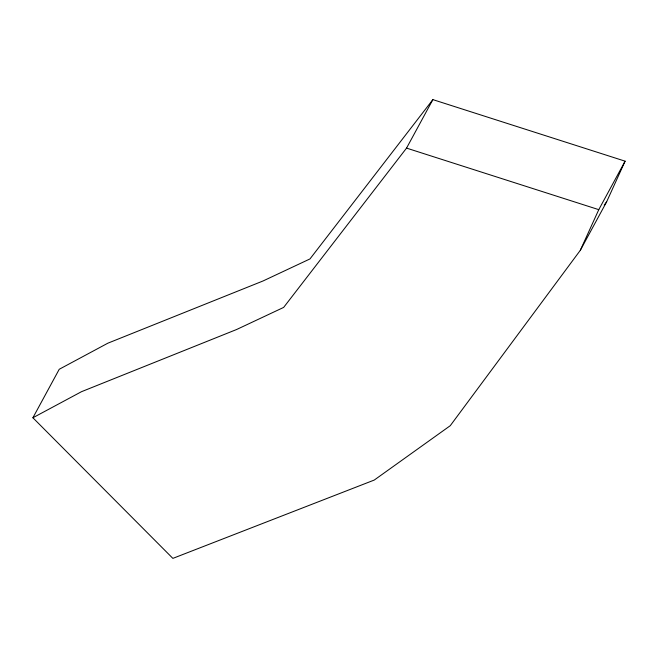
<?xml version="1.0" encoding="UTF-8"?>
<svg xmlns="http://www.w3.org/2000/svg" width="658" height="658" viewBox="0 0 658 658"><rect width="100%" height="100%" fill="white"/><g stroke="black" fill="none" stroke-linecap="round" stroke-linejoin="round"><path stroke-width="0.99" d="M580.307 250.32L598.772 209.655L625.1 161.169L432.874 99.621L309.976 258.931L262.945 281.015L107.838 343.196L59.228 369.278L32.9 417.764L172.865 558.379L374.27 480.052L450.253 425.701L580.307 250.32L606.627 201.841L625.1 161.169M32.9 417.764L81.51 391.683L236.625 329.502L283.656 307.409L406.545 148.108L432.874 99.621M604.192 205.132L606.627 201.841M406.545 148.108L598.772 209.655"/></g></svg>
